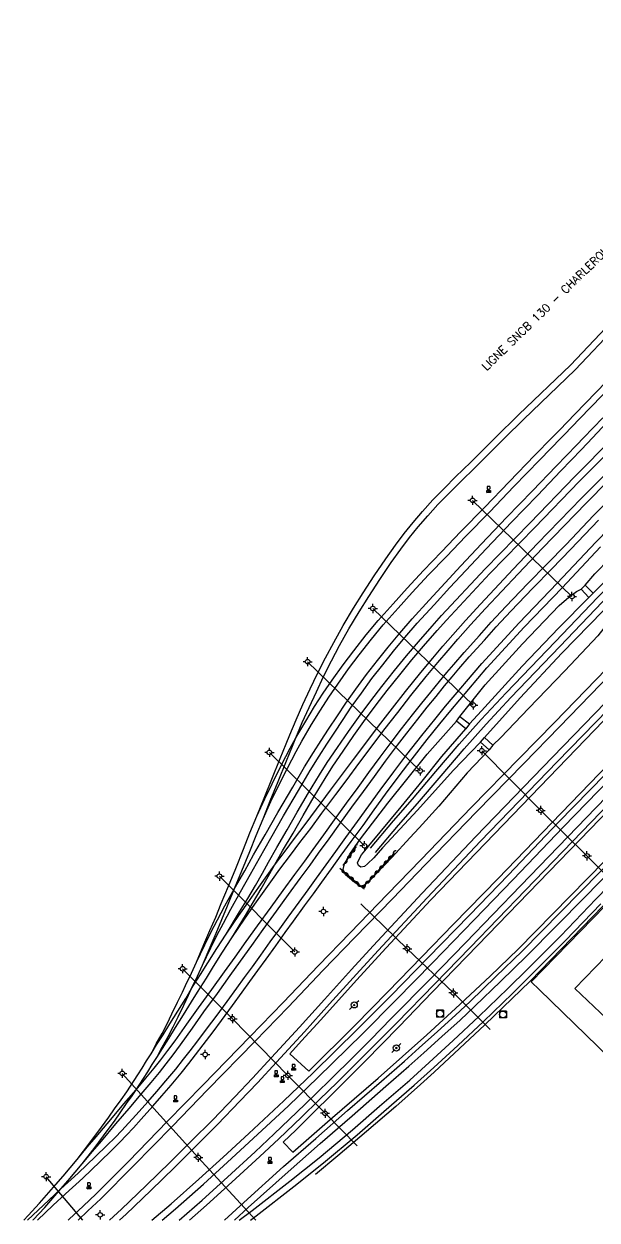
# Model space of a CAD drawing. Header units: millimetres. Extents: x 160000 to 161001, y 122000 to 122988.
# Drawn here: x 160667.1 to 160792.4, y 122000 to 122261.5 of the extents above; entities that cross this region are included whole.
import ezdxf

# ---------------------------------------------------------------- set-up
doc = ezdxf.new("R2010")
doc.units = ezdxf.units.MM
doc.layers.get('0').update_dxf_attribs({"linetype": 'CONTINUOUS'})
for name, color, linetype in [('W0101', 7, 'CONTINUOUS'), ('W0104', 1, 'CONTINUOUS'), ('W0105', 7, 'CONTINUOUS'), ('W0211', 2, 'CONTINUOUS'), ('W0214', 2, 'CONTINUOUS'), ('W0310', 3, 'CONTINUOUS'), ('W0420', 7, 'CONTINUOUS'), ('W0438', 7, 'CONTINUOUS'), ('W0473', 7, 'CONTINUOUS'), ('W0610', 7, 'CONTINUOUS'), ('W0611', 7, 'CONTINUOUS'), ('W0700', 7, 'CONTINUOUS'), ('W0710', 7, 'CONTINUOUS'), ('W0989', 7, 'CONTINUOUS')]:
    doc.layers.add(name, color=color, linetype=linetype)
doc.styles.get("Standard").update_dxf_attribs({"font": 'romans.shx', "width": 0.85})

# ---------------------------------------------------------------- blocks, each defined once
blk = doc.blocks.new('T610')
for p, q in [((-0.500001, 0), (-1.000002, 0)), ((0, 0.500001), (0, 1.000002)), ((0.500001, 0), (1.000002, 0)), ((0, -0.500001), (0, -1.000002))]:
    blk.add_line(p, q)
blk.add_ellipse((0, 0), major_axis=(-0.353554, 0.353554), ratio=1, start_param=3.926990817, end_param=10.2101761242)
blk = doc.blocks.new('T420')
for p, q in [((0.75, 0.75), (-0.75, 0.75)), ((-0.75, 0.75), (-0.75, -0.75)), ((0.75, 0.75), (0.75, -0.75)), ((0.75, -0.75), (-0.75, -0.75))]:
    blk.add_line(p, q)
blk.add_ellipse((0, 0), major_axis=(-0.53, 0.53), ratio=1, start_param=3.926991, end_param=10.210176)
blk = doc.blocks.new('T438')
for p, q in [((-0.4, 0.2), (0.4, 0.2)), ((-0.4, -0.2), (-0.4, 0.2)), ((0.15, 1.1), (-0.3, 1.1)), ((-0.3, 1.1), (-0.3, 0.5)), ((-0.3, 0.5), (0.15, 0.5)), ((0.3, 0.65), (0.3, 0.95)), ((0.4, 0.2), (0.4, -0.2))]:
    blk.add_line(p, q)
at = {"flags": 128}
for points in [[(-0.4, -0.2), (0.4, 0.2)], [(0.4, -0.2), (-0.4, -0.2)]]:
    blk.add_lwpolyline(points, dxfattribs=at)
for centre, major_axis, start_param, end_param in [((0.15, 0.95), (0.106, -0.106), 0.785398, 2.356194), ((0.15, 0.65), (0.106, 0.106), 3.926991, 5.497787)]:
    blk.add_ellipse(centre, major_axis=major_axis, ratio=1, start_param=start_param, end_param=end_param)
blk = doc.blocks.new('T473')
for p, q in [((-0.166667, 0.166667), (0.166667, -0.166667)), ((-0.166667, -0.166667), (0.166667, 0.166667)), ((0.500001, 0.500001), (1.000002, 1.000002)), ((-1.000002, -1.000002), (-0.500001, -0.500001))]:
    blk.add_line(p, q)
blk.add_ellipse((0, 0), major_axis=(0.471405, 0.471405), ratio=1, start_param=5.4977871438, end_param=11.780972451)
blk = doc.blocks.new('t310o')
at = {"color": 0, "linetype": 'Continuous'}
for centre, start, end in [((-0.5, 0.38), 216.8699, 323.1304), ((0.5, -0.37), 36.8699, 143.1303)]:
    blk.add_arc(centre, 0.625, start, end, dxfattribs=at)

msp = doc.modelspace()

# ---------------------------------------------------------------- linework, layer by layer
at = {"layer": 'W0101'}
msp.add_lwpolyline([(160843.86, 122092.29), (160835.67, 122100.43), (160827.72, 122092.14), (160828.17, 122091.73), (160815.36, 122078.38), (160814.64, 122079.1), (160807.22, 122071.42), (160807.91, 122070.8), (160796.99, 122059.62), (160796.58, 122059.95), (160787.54, 122050.66), (160795.89, 122042.73)], dxfattribs=at)
at = {"layer": 'W0104'}
msp.add_lwpolyline([(160799.05, 122039.67), (160795.1, 122035.51), (160779.81, 122050.37), (160778.01, 122052.1), (160794.16, 122068.74), (160810.92, 122086.05), (160824.61, 122100.25), (160830.22, 122106.16), (160835.87, 122100.62), (160835.67, 122100.43)], dxfattribs=at)
at = {"layer": 'W0105'}
for points in [[(160791.58, 122137.08), (160790.6, 122136.15), (160788.93, 122137.91), (160789.81, 122138.79)], [(160764.52, 122108.47), (160763.72, 122107.44), (160761.67, 122109.1), (160762.44, 122110.13)], [(160766.9, 122104.52), (160767.82, 122105.53), (160769.63, 122103.8), (160768.82, 122102.84)]]:
    msp.add_lwpolyline(points, close=True, dxfattribs=at)
at = {"layer": 'W0211'}
for points in [[(160791.58, 122137.08), (160795.36, 122140.87), (160805.46, 122151.38), (160815.12, 122161.35), (160824.52, 122171)], [(160764.52, 122108.47), (160767.19, 122111.32), (160776.05, 122121.1), (160784.05, 122129.52), (160790.6, 122136.15)], [(160793.74, 122133.22), (160784.74, 122123.93), (160775.62, 122114.15), (160767.82, 122105.53)], [(160766.9, 122104.52), (160760.94, 122098.27), (160753.16, 122089.6), (160745.52, 122081.41), (160743.62, 122079.21), (160742.22, 122077.86), (160741.55, 122077.32), (160740.77, 122077.15), (160740.28, 122077.49), (160740.07, 122078.09), (160740.33, 122078.78), (160740.89, 122079.83), (160742.03, 122081.14), (160742.55, 122081.79), (160749.58, 122090.35), (160754.17, 122095.96), (160758.47, 122101.37), (160763.72, 122107.44)]]:
    msp.add_lwpolyline(points, dxfattribs=at)
at = {"layer": 'W0214'}
for points in [[(160789.81, 122138.79), (160791.95, 122141.3), (160798.47, 122148.01), (160805.9, 122155.85), (160814.92, 122165.28), (160820.91, 122171)], [(160762.44, 122110.13), (160767.99, 122116.99), (160776.11, 122125.98), (160784.15, 122134.36), (160786.25, 122136.19), (160787.93, 122137.41), (160788.93, 122137.91)], [(160795.53, 122131.45), (160792.6, 122127.73), (160785.34, 122120.09), (160777.44, 122111.86), (160771.37, 122105.51), (160769.63, 122103.8)], [(160751.45, 122083.58), (160747.65, 122079.36), (160742.38, 122073.89), (160741.45, 122073.13), (160740.52, 122073.04), (160739.18, 122074.02), (160737.45, 122075.47), (160736.92, 122076.65), (160737.23, 122077.86), (160738.4, 122080.01), (160740.73, 122083.33), (160746.64, 122091.13), (160755.26, 122101.86), (160761.67, 122109.1)], [(160768.82, 122102.84), (160764.04, 122097.76), (160757.83, 122090.53), (160753.51, 122085.79), (160751.45, 122083.58)]]:
    msp.add_lwpolyline(points, dxfattribs=at)
at = {"layer": 'W0310'}
for points in [[(160736.94, 122077.53), (160739.79, 122081.67)], [(160748.07, 122080.24), (160741.14, 122072.65), (160736.17, 122076.9)]]:
    msp.add_lwpolyline(points, dxfattribs=at)
at = {"layer": 'W0611'}
for points in [[(160765.2, 122157.36), (160786.93, 122136.33)], [(160765.36, 122112.61), (160743.4, 122133.71)], [(160729.13, 122122.08), (160753.74, 122098.2)], [(160797.91, 122071.84), (160790.21, 122079.63), (160780.09, 122089.57), (160767.22, 122102.63)], [(160741.57, 122081.82), (160720.79, 122102.25)], [(160726.33, 122058.63), (160709.86, 122075.19)], [(160740.76, 122069.12), (160750.93, 122059.34), (160761, 122049.65), (160769.06, 122041.68)], [(160701.8, 122054.95), (160712.71, 122044.03), (160724.82, 122031.63), (160732.94, 122023.34), (160739.94, 122016.24)], [(160688.61, 122032.08), (160705.23, 122013.7), (160717.83, 122000)], [(160679.97, 122000), (160671.97, 122009.49)]]:
    msp.add_lwpolyline(points, dxfattribs=at)
at = {"layer": 'W0700'}
for points in [[(160775.31, 122176.1), (160786.6, 122186.92), (160795.62, 122196.44), (160817.16, 122218.88), (160827.6, 122229.97), (160847.84, 122250.79), (160857.83, 122261.52)], [(160787.55, 122176.22), (160820.01, 122209.63), (160839.4, 122229.71), (160858.61, 122249.56), (160868.19, 122259.37)], [(160788.61, 122175.19), (160821.07, 122208.6), (160840.46, 122228.69), (160859.66, 122248.54), (160869.24, 122258.39)], [(160776.33, 122175.03), (160787.64, 122185.88), (160796.77, 122195.51), (160818.23, 122217.87), (160828.74, 122229.04)], [(160770.16, 122171), (160775.31, 122176.1)], [(160782.51, 122171), (160784.27, 122172.81), (160787.55, 122176.22)], [(160772.26, 122171), (160776.33, 122175.03)], [(160784.56, 122171), (160785.33, 122171.79), (160788.61, 122175.19)], [(160789.48, 122171), (160793.67, 122175.4)], [(160791.4, 122171), (160794.66, 122174.45)], [(160678.97, 122000), (160681.1, 122002), (160683.91, 122004.68), (160691.02, 122011.76), (160699.56, 122020.56), (160707.28, 122028.44), (160717.65, 122039.09), (160724.85, 122046.54), (160732.57, 122054.62), (160739.48, 122061.75), (160747.68, 122070.21), (160754.94, 122077.76), (160766.04, 122089.23), (160776.41, 122099.86), (160784.24, 122107.86), (160793.18, 122117.1), (160805.1, 122129.37), (160812.32, 122136.88), (160820.72, 122145.61), (160828.2, 122153.32), (160833.18, 122158.47), (160838.01, 122163.44), (160842.69, 122168.27), (160845.33, 122171)], [(160685.85, 122000), (160688.45, 122002.38), (160693.86, 122007.55), (160699.1, 122012.63), (160703.7, 122017.24), (160708.39, 122021.91), (160713.25, 122026.98), (160717.1, 122031.04), (160721.23, 122035.53), (160727.33, 122042.16), (160732.81, 122048.24), (160738.74, 122054.76), (160743.47, 122059.96), (160754.18, 122071.5), (160765.9, 122083.86), (160782.68, 122101.21), (160796.63, 122115.59), (160814.48, 122134.01), (160828.02, 122148), (160837.08, 122157.4), (160847.89, 122168.55), (160850.24, 122171)], [(160688.04, 122000), (160689.46, 122001.3), (160694.88, 122006.49), (160700.13, 122011.58), (160704.74, 122016.2), (160709.44, 122020.88), (160714.32, 122025.97), (160718.17, 122030.03), (160722.31, 122034.53), (160728.42, 122041.17), (160733.9, 122047.25), (160739.83, 122053.77), (160744.55, 122058.96), (160755.26, 122070.49), (160766.96, 122082.84), (160783.73, 122100.19), (160797.69, 122114.57), (160815.54, 122132.98), (160829.08, 122146.98), (160838.13, 122156.38), (160848.95, 122167.53), (160852.28, 122171)], [(160694.91, 122036.35), (160696.06, 122038.53), (160697.32, 122040.8), (160698.4, 122042.93), (160699.48, 122045.11), (160700.71, 122047.62), (160701.76, 122049.8), (160702.42, 122051.27), (160703.74, 122053.98), (160704.82, 122056.38), (160706.65, 122060.17), (160708.01, 122062.86), (160709.46, 122065.64), (160711.06, 122068.67), (160713.18, 122072.47), (160715.38, 122076.35), (160717.34, 122079.82), (160719.83, 122084.21), (160722.62, 122089.09), (160725.88, 122094.66), (160728.47, 122099.08), (160730.4, 122102.21), (160732.1, 122104.87), (160733.69, 122107.3), (160735.68, 122110.27), (160737.47, 122112.98), (160739.71, 122116.06), (160742.04, 122119.27), (160744.41, 122122.33), (160746.76, 122125.28), (160749.27, 122128.3), (160752.02, 122131.46), (160755.68, 122135.54), (160759.18, 122139.34), (160762.64, 122143.06), (160767.19, 122147.87), (160772.62, 122153.62), (160778.34, 122159.45), (160783.47, 122164.85), (160788.03, 122169.48), (160789.48, 122171)], [(160695.11, 122000), (160699.28, 122003.57), (160705.36, 122008.94), (160710.64, 122013.74), (160716.25, 122018.92), (160723.94, 122026.04), (160730.33, 122032.22), (160740.07, 122041.75), (160747.38, 122049.09), (160755.44, 122057.33), (160764.52, 122066.7), (160773.05, 122075.48), (160783.95, 122086.9), (160794.23, 122097.47), (160805.53, 122109.21), (160815.38, 122119.3), (160826.75, 122131.02), (160836.52, 122141.14), (160848.32, 122153.37), (160856.34, 122161.67), (160863.61, 122169.22), (160865.32, 122171)], [(160696.16, 122035.57), (160697.35, 122037.82), (160698.62, 122040.11), (160699.72, 122042.27), (160700.8, 122044.46), (160702.04, 122046.98), (160703.09, 122049.18), (160703.75, 122050.64), (160705.07, 122053.36), (160706.16, 122055.76), (160707.97, 122059.51), (160709.32, 122062.19), (160710.76, 122064.95), (160712.36, 122067.96), (160714.46, 122071.75), (160716.67, 122075.62), (160718.62, 122079.1), (160721.11, 122083.49), (160723.89, 122088.36), (160727.15, 122093.92), (160729.73, 122098.32), (160731.64, 122101.42), (160733.33, 122104.07), (160734.91, 122106.49), (160736.9, 122109.46), (160738.68, 122112.14), (160740.9, 122115.2), (160743.21, 122118.38), (160745.57, 122121.42), (160747.9, 122124.35), (160750.39, 122127.34), (160753.12, 122130.49), (160756.77, 122134.55), (160760.26, 122138.34), (160763.71, 122142.05), (160768.26, 122146.86), (160773.69, 122152.59), (160779.39, 122158.43), (160784.52, 122163.83), (160789.04, 122168.49), (160791.4, 122171)], [(160697.37, 122000), (160700.25, 122002.45), (160706.34, 122007.84), (160711.63, 122012.66), (160717.25, 122017.84), (160724.95, 122024.97), (160731.36, 122031.16), (160741.1, 122040.7), (160748.43, 122048.05), (160756.5, 122056.3), (160765.58, 122065.68), (160774.11, 122074.46), (160785.01, 122085.87), (160795.29, 122096.45), (160806.59, 122108.19), (160816.44, 122118.28), (160827.81, 122129.99), (160837.58, 122140.12), (160849.38, 122152.34), (160857.4, 122160.65), (160864.67, 122168.19), (160867.36, 122171)], [(160701.07, 122000), (160706.06, 122004.37), (160711.61, 122009.39), (160717.67, 122014.95), (160721.84, 122018.86), (160726.76, 122023.56), (160730.63, 122027.31), (160734.62, 122031.21), (160738.71, 122035.27), (160742.87, 122039.44), (160747.49, 122044.12), (160755.92, 122052.7), (160763.64, 122060.61), (160775.76, 122073.16), (160792.15, 122090.11), (160802.09, 122100.37), (160814.32, 122112.94), (160824.2, 122123.17), (160836.31, 122135.67), (160843.9, 122143.62), (160850.81, 122150.66), (160857.44, 122157.59), (160865.84, 122166.23), (160870.39, 122171)], [(160703.3, 122000), (160707.04, 122003.29), (160712.6, 122008.3), (160718.67, 122013.87), (160722.85, 122017.79), (160727.78, 122022.5), (160731.65, 122026.26), (160735.65, 122030.16), (160739.74, 122034.23), (160743.92, 122038.4), (160748.54, 122043.08), (160756.97, 122051.67), (160764.7, 122059.58), (160776.81, 122072.14), (160793.2, 122089.09), (160803.15, 122099.34), (160815.38, 122111.91), (160825.26, 122122.15), (160837.37, 122134.65), (160844.96, 122142.6), (160851.87, 122149.64), (160858.5, 122156.57), (160866.9, 122165.21), (160872.43, 122171)], [(160704.82, 122056.38), (160706.48, 122060.26), (160707.79, 122063.3), (160709.05, 122066.25), (160710.24, 122069.23), (160711.82, 122072.99), (160713.41, 122076.89), (160715.13, 122081.13), (160716.53, 122084.66), (160718.06, 122088.31), (160719.8, 122092.1), (160721.38, 122095.4), (160723.43, 122099.51), (160725.33, 122103.15), (160726.58, 122105.45), (160728.73, 122109.09), (160730.67, 122112.27), (160732.55, 122115.18), (160734.52, 122118.04), (160736.92, 122121.38), (160739.23, 122124.49), (160741.92, 122127.93), (160744.55, 122131.1), (160747.82, 122134.76), (160750.92, 122138.19), (160754.49, 122142.05), (160758.42, 122146.13), (160762.66, 122150.58), (160767.89, 122155.88), (160773.18, 122161.38), (160778.83, 122167.22), (160782.51, 122171)], [(160706.16, 122055.76), (160707.83, 122059.67), (160709.14, 122062.72), (160710.41, 122065.69), (160711.6, 122068.68), (160713.18, 122072.47), (160714.77, 122076.33), (160716.5, 122080.58), (160717.89, 122084.1), (160719.41, 122087.72), (160721.13, 122091.48), (160722.7, 122094.76), (160724.75, 122098.84), (160726.63, 122102.46), (160727.87, 122104.69), (160730, 122108.34), (160731.92, 122111.49), (160733.78, 122114.36), (160735.72, 122117.2), (160738.11, 122120.51), (160740.4, 122123.6), (160743.07, 122127.01), (160745.66, 122130.14), (160748.91, 122133.77), (160752, 122137.2), (160755.56, 122141.04), (160759.48, 122145.11), (160763.72, 122149.56), (160768.95, 122154.85), (160774.24, 122160.36), (160779.88, 122166.19), (160784.56, 122171)], [(160710.93, 122000), (160715.19, 122003.85), (160723.9, 122011.68), (160730.92, 122017.87), (160737.89, 122023.93), (160745.27, 122030.4), (160750.31, 122034.74), (160753.55, 122037.65), (160757.51, 122041.2), (160761.5, 122044.82), (160764.67, 122047.82), (160770.29, 122053.24), (160776.03, 122058.82), (160788.76, 122071.67), (160797.38, 122080.51), (160813.82, 122097.61), (160826.46, 122110.7), (160837.42, 122122.06), (160856.89, 122142.26), (160868.4, 122154.19), (160881.12, 122167.34), (160884.6, 122171)], [(160711.36, 122062.54), (160714.27, 122067.37), (160716.04, 122070.34), (160717.71, 122073.14), (160719.25, 122075.85), (160720.58, 122078.23), (160722.4, 122081.46), (160724.67, 122085.34), (160726.85, 122089.19), (160729.32, 122093.39), (160731.74, 122097.32), (160733.44, 122100.04), (160735.66, 122103.33), (160738.06, 122106.83), (160740.59, 122110.4), (160742.98, 122113.56), (160745.36, 122116.69), (160748.14, 122120.16), (160750.76, 122123.4), (160753.39, 122126.46), (160756.38, 122129.85), (160758.43, 122132.15), (160767.92, 122142.42), (160777.78, 122152.46), (160787.46, 122162.49), (160795.96, 122171)], [(160712.59, 122061.73), (160715.53, 122066.61), (160717.3, 122069.59), (160718.98, 122072.4), (160720.54, 122075.13), (160721.88, 122077.57), (160723.68, 122080.72), (160725.95, 122084.61), (160728.13, 122088.45), (160730.58, 122092.63), (160732.99, 122096.54), (160734.67, 122099.23), (160736.88, 122102.51), (160739.26, 122105.98), (160741.78, 122109.53), (160744.15, 122112.67), (160746.52, 122115.78), (160749.28, 122119.24), (160751.89, 122122.46), (160754.5, 122125.49), (160757.48, 122128.88), (160759.52, 122131.16), (160768.99, 122141.4), (160778.83, 122151.43), (160788.51, 122161.46), (160797.93, 122170.88)], [(160713.18, 122000), (160716.17, 122002.76), (160724.88, 122010.58), (160731.89, 122016.76), (160738.86, 122022.82), (160746.24, 122029.29), (160751.29, 122033.64), (160754.53, 122036.55), (160758.5, 122040.11), (160762.5, 122043.74), (160765.68, 122046.75), (160771.31, 122052.18), (160777.07, 122057.77), (160789.81, 122070.64), (160798.43, 122079.48), (160814.88, 122096.59), (160827.52, 122109.68), (160838.48, 122121.04), (160857.95, 122141.24), (160869.46, 122153.17), (160882.19, 122166.33), (160886.63, 122171)], [(160718.06, 122088.31), (160719.62, 122092.24), (160721.33, 122096.41), (160723.17, 122100.95), (160724.45, 122104.16), (160725.25, 122106.07), (160726.62, 122109.38), (160728.11, 122112.7), (160729.72, 122116.13), (160731.3, 122119.5), (160733.04, 122122.93), (160734.85, 122126.3), (160736.89, 122130.01), (160739.16, 122133.76), (160741.27, 122137.13), (160743.7, 122140.88), (160746.23, 122144.6), (160748.34, 122147.54), (160750.25, 122150.11), (160752.18, 122152.53), (160754.28, 122154.91), (160756.53, 122157.48), (160759.03, 122160), (160761.49, 122162.48), (160764.79, 122165.68), (160770.16, 122171)], [(160719.41, 122087.72), (160720.98, 122091.68), (160722.69, 122095.86), (160724.54, 122100.4), (160725.82, 122103.61), (160726.58, 122105.45), (160727.97, 122108.79), (160729.45, 122112.08), (160731.06, 122115.5), (160732.62, 122118.86), (160734.34, 122122.25), (160736.14, 122125.6), (160738.17, 122129.27), (160740.41, 122132.99), (160742.51, 122136.34), (160744.93, 122140.07), (160747.43, 122143.75), (160749.53, 122146.67), (160751.41, 122149.21), (160753.31, 122151.59), (160755.39, 122153.94), (160757.61, 122156.47), (160760.08, 122158.96), (160762.53, 122161.43), (160765.82, 122164.62), (160772.26, 122171)], [(160742.87, 122081.3), (160747.92, 122087.28), (160752.05, 122092.04), (160757.2, 122098.1), (160762.24, 122104.03), (160767.08, 122109.41), (160772.52, 122115.28), (160783.24, 122126.45), (160792.57, 122136.18), (160802.92, 122146.86), (160814.6, 122158.91), (160822.59, 122167.11), (160826.33, 122171)], [(160743.99, 122080.35), (160749.04, 122086.32), (160753.16, 122091.08), (160758.32, 122097.15), (160763.34, 122103.06), (160768.16, 122108.41), (160773.6, 122114.27), (160784.3, 122125.43), (160793.63, 122135.15), (160803.98, 122145.83), (160815.66, 122157.88), (160823.65, 122166.08), (160828.38, 122171)], [(160678.74, 122013.24), (160681.52, 122016.87), (160684.1, 122020.35), (160685.69, 122022.5), (160686.94, 122024.29), (160688.37, 122026.31), (160689.6, 122028.03), (160690.42, 122029.26), (160692.05, 122031.78), (160692.96, 122033.18), (160693.93, 122034.79), (160694.91, 122036.35), (160696.13, 122038.28), (160697.54, 122040.51), (160699.02, 122042.89), (160700.73, 122045.66), (160702.52, 122048.46), (160703.78, 122050.6), (160705.75, 122053.7), (160707.31, 122056.23), (160709.29, 122059.36), (160711.36, 122062.54), (160714.13, 122066.62), (160716.41, 122069.9), (160718.46, 122072.79), (160720.29, 122075.34), (160721.88, 122077.57), (160724.21, 122080.65), (160726.3, 122083.41), (160728.63, 122086.5), (160731.07, 122089.85), (160734.16, 122093.96), (160736.57, 122097.22), (160739.14, 122100.67), (160741.61, 122103.99), (160744.64, 122107.98), (160747.67, 122111.89), (160750.56, 122115.58), (160753.92, 122119.75), (160756.49, 122122.83), (160758.73, 122125.46), (160760.9, 122127.98), (160763.65, 122131.1), (160766.92, 122134.68), (160774.09, 122142.33), (160779.43, 122147.94), (160789, 122157.8), (160798.55, 122167.45)], [(160679.88, 122012.29), (160682.68, 122015.97), (160685.29, 122019.48), (160686.89, 122021.64), (160688.14, 122023.44), (160689.57, 122025.46), (160690.81, 122027.19), (160691.62, 122028.46), (160693.29, 122030.98), (160694.21, 122032.4), (160695.18, 122034.01), (160696.16, 122035.57), (160697.38, 122037.49), (160698.79, 122039.73), (160700.27, 122042.12), (160701.98, 122044.87), (160703.77, 122047.69), (160705.04, 122049.83), (160707, 122052.92), (160708.56, 122055.45), (160710.53, 122058.57), (160712.59, 122061.73), (160715.34, 122065.79), (160717.62, 122069.06), (160719.65, 122071.93), (160721.49, 122074.49), (160723.06, 122076.7), (160725.39, 122079.76), (160727.47, 122082.53), (160729.81, 122085.62), (160732.26, 122088.97), (160735.34, 122093.08), (160737.75, 122096.34), (160740.32, 122099.79), (160742.79, 122103.1), (160745.81, 122107.09), (160748.83, 122110.99), (160751.71, 122114.66), (160755.05, 122118.81), (160757.62, 122121.88), (160759.85, 122124.5), (160762.01, 122127.01), (160764.75, 122130.12), (160768, 122133.68), (160775.16, 122141.32), (160780.5, 122146.92), (160790.05, 122156.77), (160799.61, 122166.43)], [(160667.11, 122000), (160668.06, 122001.02), (160670.55, 122003.72), (160674.08, 122007.77), (160675.69, 122009.6), (160678.74, 122013.24), (160680.97, 122015.94), (160682.92, 122018.23), (160686.1, 122021.96), (160688.99, 122025.39), (160691.62, 122028.46), (160693.8, 122031), (160695.58, 122033.2), (160697.07, 122035.05), (160698.57, 122037.04), (160700.17, 122039.21), (160702.76, 122042.84), (160705.28, 122046.37), (160708.22, 122050.41), (160711, 122054.3), (160713.28, 122057.45), (160715.72, 122060.89), (160718.21, 122064.36), (160721.15, 122068.43), (160723.78, 122072.07), (160726.34, 122075.57), (160728.5, 122078.49), (160730.35, 122081.05), (160732.65, 122084.22), (160735.02, 122087.52), (160737.62, 122091.14), (160740.18, 122094.58), (160742.54, 122097.88), (160745, 122101.22), (160747.63, 122104.71), (160749.67, 122107.37), (160752.07, 122110.43), (160754.12, 122113.04), (160756.07, 122115.44), (160757.97, 122117.72), (160759.61, 122119.72), (160761.1, 122121.49), (160763.35, 122124.08), (160766.7, 122127.79), (160769.28, 122130.69), (160772.51, 122134.14), (160777.32, 122139.17), (160781.45, 122143.39), (160785.65, 122147.73), (160791.66, 122154.01), (160796.06, 122158.57)], [(160667.92, 122000), (160672.53, 122004.32), (160675.19, 122006.8), (160678.99, 122010.22), (160682.78, 122013.87), (160685.24, 122016.29), (160687.06, 122018.08), (160688.49, 122019.55), (160689.94, 122021.18), (160691.62, 122023.02), (160694.19, 122025.86), (160696.15, 122028.1), (160698.15, 122030.43), (160700.35, 122033.03), (160702.03, 122035.15), (160703.45, 122037.02), (160705.11, 122039.22), (160707.27, 122042.05), (160709.12, 122044.52), (160711.54, 122047.79), (160713.66, 122050.73), (160715.31, 122053), (160717.1, 122055.4), (160718.91, 122057.93), (160720.96, 122060.8), (160723.06, 122063.71), (160724.88, 122066.22), (160727.3, 122069.54), (160729.24, 122072.2), (160731.08, 122074.76), (160733.17, 122077.65), (160735.31, 122080.61), (160737.48, 122083.62), (160740.05, 122087.16), (160742.49, 122090.57), (160744.98, 122093.96), (160747.99, 122098.03), (160750.83, 122101.76), (160754.14, 122105.96), (160756.94, 122109.43), (160759.31, 122112.35), (160767.22, 122121.71), (160775.42, 122130.61), (160783.7, 122139.22), (160792.14, 122148.2), (160800.79, 122157.09)], [(160669.12, 122000), (160669.14, 122000.02), (160671.65, 122002.73), (160675.19, 122006.8), (160676.8, 122008.64), (160679.88, 122012.29), (160682.1, 122015), (160684.04, 122017.28), (160687.22, 122021.01), (160690.11, 122024.43), (160692.74, 122027.5), (160694.93, 122030.06), (160696.72, 122032.28), (160698.23, 122034.14), (160699.75, 122036.16), (160701.36, 122038.35), (160703.96, 122041.98), (160706.47, 122045.51), (160709.41, 122049.55), (160712.2, 122053.44), (160714.48, 122056.6), (160716.92, 122060.04), (160719.4, 122063.5), (160722.34, 122067.57), (160724.97, 122071.2), (160727.53, 122074.69), (160729.69, 122077.62), (160731.55, 122080.19), (160733.85, 122083.36), (160736.21, 122086.66), (160738.81, 122090.27), (160741.37, 122093.71), (160743.73, 122097.01), (160746.18, 122100.34), (160748.8, 122103.82), (160750.83, 122106.46), (160753.23, 122109.52), (160755.27, 122112.12), (160757.21, 122114.5), (160759.1, 122116.78), (160760.75, 122118.77), (160762.22, 122120.53), (160764.45, 122123.11), (160767.79, 122126.8), (160770.37, 122129.7), (160773.58, 122133.13), (160778.38, 122138.14), (160782.51, 122142.36), (160786.71, 122146.71), (160792.72, 122152.99)], [(160670.07, 122000), (160673.53, 122003.25), (160676.18, 122005.72), (160679.99, 122009.14), (160683.81, 122012.81), (160686.28, 122015.24), (160688.1, 122017.04), (160689.56, 122018.55), (160691.04, 122020.19), (160692.71, 122022.03), (160695.29, 122024.88), (160697.27, 122027.13), (160699.27, 122029.47), (160701.48, 122032.1), (160703.19, 122034.24), (160704.63, 122036.13), (160706.29, 122038.33), (160708.45, 122041.16), (160710.3, 122043.64), (160712.73, 122046.92), (160714.85, 122049.86), (160716.5, 122052.13), (160718.28, 122054.54), (160720.1, 122057.07), (160722.16, 122059.95), (160724.26, 122062.85), (160726.07, 122065.35), (160728.49, 122068.67), (160730.43, 122071.34), (160732.28, 122073.9), (160734.36, 122076.79), (160736.5, 122079.75), (160738.67, 122082.75), (160741.25, 122086.3), (160743.68, 122089.7), (160746.16, 122093.09), (160749.17, 122097.15), (160752, 122100.86), (160755.29, 122105.04), (160758.08, 122108.51), (160760.45, 122111.41), (160768.32, 122120.74), (160776.5, 122129.6), (160784.76, 122138.21), (160793.2, 122147.18)], [(160676.82, 122000), (160677.01, 122000.17), (160680.09, 122003.07), (160682.88, 122005.73), (160689.97, 122012.79), (160698.51, 122021.59), (160706.22, 122029.47), (160716.6, 122040.11), (160723.79, 122047.56), (160731.51, 122055.64), (160738.42, 122062.78), (160746.62, 122071.23), (160753.88, 122078.79), (160764.98, 122090.26), (160775.36, 122100.89), (160783.18, 122108.89), (160792.12, 122118.13), (160804.04, 122130.39)], [(160714.15, 122000), (160716.99, 122002.12), (160725.23, 122008.49), (160731.69, 122013.62), (160738.98, 122019.74), (160744.87, 122024.88), (160751.46, 122030.56), (160755.73, 122034.43), (160760.95, 122039.27), (160766.55, 122044.52), (160772.88, 122050.63), (160777.3, 122054.93), (160784.49, 122062.15), (160792.16, 122070.13), (160800.44, 122078.66)], [(160716.62, 122000), (160717.88, 122000.95), (160726.14, 122007.33), (160732.62, 122012.48), (160739.94, 122018.62), (160745.83, 122023.77), (160752.43, 122029.46), (160756.72, 122033.34), (160761.96, 122038.19), (160767.57, 122043.45), (160773.91, 122049.57), (160778.33, 122053.88), (160785.54, 122061.12), (160793.22, 122069.11)]]:
    msp.add_lwpolyline(points, dxfattribs=at)
at = {"layer": 'W0710'}
for points in [[(160853.59, 122171), (160838.75, 122155.65), (160831.6, 122148.3), (160756.08, 122070.05), (160746.31, 122059.49), (160739.8, 122052.42), (160732.02, 122043.79), (160727.77, 122039.17), (160725.23, 122036.38), (160729.37, 122032.56), (160739.46, 122042.57), (160746.67, 122049.9), (160754.11, 122057.54), (160761.06, 122064.68), (160770.77, 122074.66), (160782.55, 122086.82), (160795.01, 122099.78), (160807.17, 122112.32), (160819.58, 122125.07), (160831.3, 122137.16), (160841.2, 122147.4), (160850.51, 122157.04), (160860.35, 122167.24), (160864, 122171)], [(160842.01, 122138.26), (160766.34, 122060.07), (160756.41, 122049.87), (160749.09, 122042.26), (160741.72, 122034.77), (160735.08, 122028.09), (160729.73, 122022.8), (160726.6, 122019.75), (160723.76, 122017.01), (160725.87, 122014.84), (160734.08, 122021.96), (160744.55, 122031.01), (160755.2, 122040.49), (160761.49, 122046.23), (160769.03, 122053.32), (160775.18, 122059.26), (160797.94, 122082.39)], [(160847.26, 122123.99), (160844.06, 122120.66), (160835.58, 122111.89), (160830.16, 122106.29), (160777.76, 122052.22), (160767.87, 122042.69), (160756.79, 122032.36), (160753.8, 122029.63), (160748.43, 122024.83), (160742.04, 122019.36), (160735.71, 122014.02), (160730.85, 122009.94)]]:
    msp.add_lwpolyline(points, dxfattribs=at)

# ---------------------------------------------------------------- block references
at = {"layer": 'W0310'}
for p, rotation in [((160739.49, 122081.24), 55.50322577506053), ((160737.79, 122078.77), 55.50322577506053), ((160738.64, 122080), 55.50322577506053), ((160746.84, 122078.9), 227.6183134223987), ((160747.85, 122080), 227.6183134223987), ((160737.31, 122075.93), 139.4623367038306), ((160743.81, 122075.57), 227.6183134223987), ((160744.82, 122076.68), 227.6183134223987), ((160745.83, 122077.79), 227.6183134223987), ((160738.45, 122074.95), 139.4623367038306), ((160739.59, 122073.98), 139.4623367038306), ((160740.73, 122073), 139.4623367038306), ((160741.79, 122073.36), 227.6183134223987), ((160742.8, 122074.46), 227.6183134223987)]:
    msp.add_blockref('t310o', p, dxfattribs=dict(at, rotation=rotation))
at = {"layer": 'W0420'}
for p in [(160758.1, 122045.12), (160771.84, 122044.95)]:
    msp.add_blockref('T420', p, dxfattribs=at)
at = {"layer": 'W0438'}
for p in [(160768.72, 122159.31), (160722.28, 122031.54), (160726.09, 122032.95), (160723.64, 122030.25), (160700.27, 122026.03), (160720.91, 122012.59), (160681.34, 122007.05)]:
    msp.add_blockref('T438', p, dxfattribs=at)
at = {"layer": 'W0473'}
for p in [(160739.32, 122047.04), (160748.54, 122037.63)]:
    msp.add_blockref('T473', p, dxfattribs=at)
at = {"layer": 'W0610'}
for p in [(160765.2, 122157.36), (160786.93, 122136.33), (160743.4, 122133.71), (160729.13, 122122.08), (160765.36, 122112.61), (160720.79, 122102.25), (160767.22, 122102.63), (160753.74, 122098.2), (160780.09, 122089.57), (160741.57, 122081.82), (160790.21, 122079.63), (160709.86, 122075.19), (160732.6, 122067.47), (160726.33, 122058.63), (160750.93, 122059.34), (160701.8, 122054.95), (160761, 122049.65), (160712.71, 122044.03), (160706.74, 122036.19), (160688.61, 122032.08), (160724.82, 122031.63), (160732.94, 122023.34), (160705.23, 122013.7), (160671.97, 122009.49), (160683.77, 122001.14)]:
    msp.add_blockref('T610', p, dxfattribs=at)

# ---------------------------------------------------------------- texts
at = {"layer": 'W0989'}
msp.add_text('LIGNE SNCB 130 - CHARLEROI-SUR - NAMUR', height=1.75, rotation=44.1839, dxfattribs=at).set_placement((160768.25, 122185.58))

doc.saveas('drawing.dxf')
